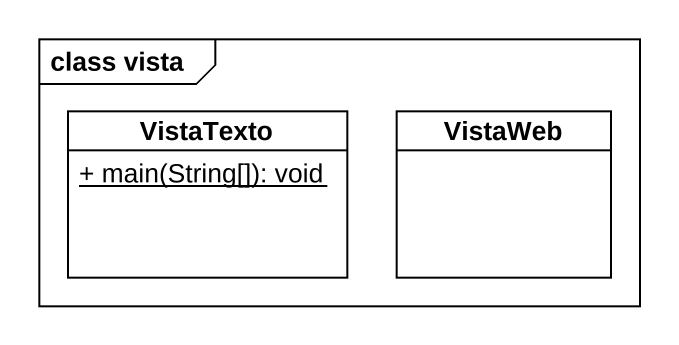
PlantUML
@startuml
mainframe class vista
hide circle
hide empty members
skinparam classAttributeIconSize 0
class VistaTexto {
  {static} + main(String[]): void
}
class VistaWeb
@enduml
